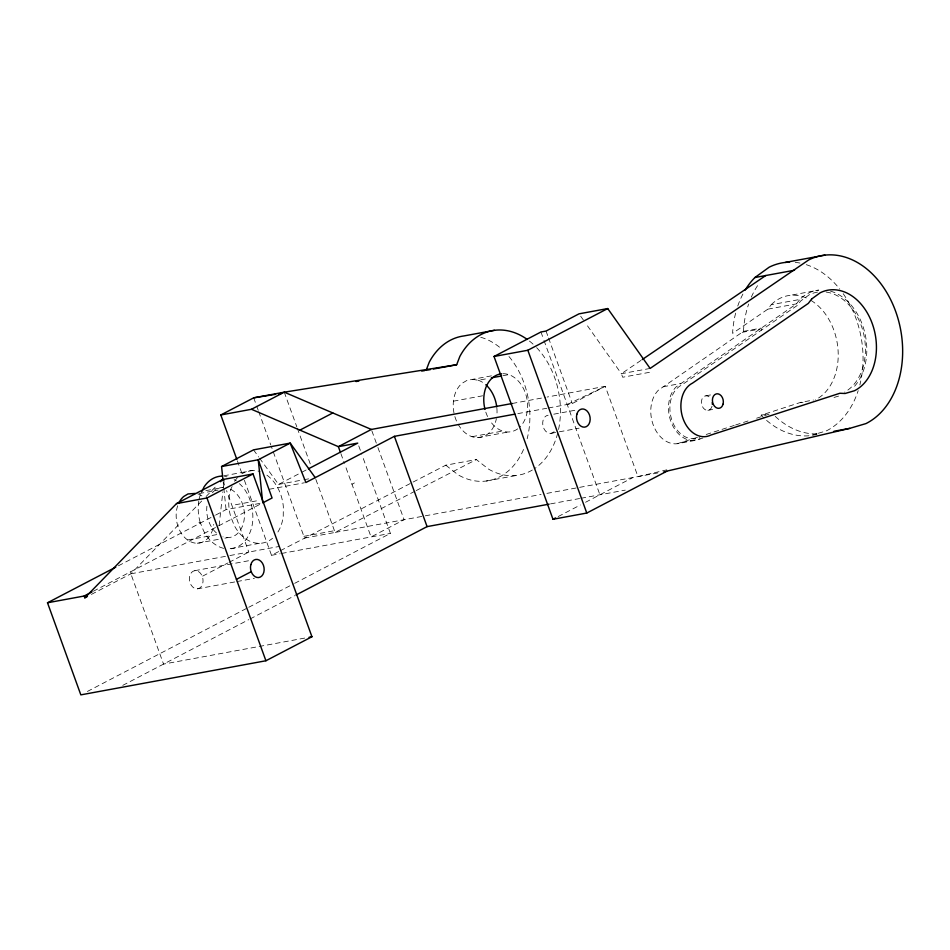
<?xml version="1.0" encoding="UTF-8"?>
<svg xmlns="http://www.w3.org/2000/svg" width="950" height="950" viewBox="0 0 950 950"><rect width="100%" height="100%" fill="white"/><g stroke="black" fill="none" stroke-linecap="round" stroke-linejoin="round"><path stroke-width="0.71" stroke-dasharray="4.75 3.56" d="M219.129 525.552L222.846 491.803M212.396 492.729A25.294 18.62 79.6 0 1 223.333 487.409L224.248 479.18M712.049 406.196L711.419 407.787A7.339 5.403 79.6 0 1 706.491 410.234L705.09 409.652A7.339 5.403 79.6 0 1 701.979 399.107A7.339 5.403 79.6 0 1 709.947 397.516M232.109 486.531L230.957 488.929A36.718 27.016 79.6 0 0 230.708 516.61L234.211 525.374A36.718 27.016 79.6 0 0 272.555 538.282M735.633 313.144A87.554 64.434 79.6 0 0 732.581 333.367L767.849 309.154L771.222 304.724L799.817 299.452A54.257 39.924 79.6 0 1 818.663 290.106L790.056 295.367M702.941 438.009L694.818 440.479A29.664 21.826 79.6 0 1 670.724 421.016A29.664 21.826 79.6 0 1 676.115 386.911L796.444 303.881L799.817 299.452M91.402 594.403L130.874 573.8L201.958 500.757M206.079 496.517L216.374 485.937M694.818 440.479L677.101 443.745A29.664 21.826 79.6 0 1 652.994 424.282A29.664 21.826 79.6 0 1 658.398 390.177L743.458 331.36L761.176 328.094L761.271 330.244M640.977 360.406L621.395 373.718L622.678 377.245L651.403 371.973M351.987 484.227L354.433 482.944M548.34 407.989L572.292 403.548L605.257 386.329L637.961 476.603L666.793 469.834M585.568 502.265L632.89 477.541M118.406 565.796L214.249 515.791M215.567 515.114L226.064 509.628L261.321 503.132M259.576 458.197L278.576 484.393L300.639 472.886M301.934 472.209L307.123 469.502M93.373 591.221L261.416 503.559M202.742 576.08L227.739 563.041M229.057 562.352L248.793 552.057L279.276 546.452M244.399 480.284L271.51 555.311L279.134 551.344M280.392 550.679L411.777 482.742M87.4 691.446L247.428 607.964M248.746 607.276L293.348 584.013M294.654 583.336L390.414 533.378L362.259 455.596M122.776 685.366L248.769 619.637M250.076 618.961L294.654 595.697M558.196 516.551L580.355 504.984M413.084 482.066L445.787 465.191L476.342 459.562L488.585 469.146A73.423 54.031 79.6 0 0 532.903 469.692M414.865 491.281L335.077 532.439L304.522 538.092L271.272 446.298M416.171 490.604L476.342 459.562M567.221 404.51L605.257 386.329L547.141 397.041M816.964 433.651L810.136 435.658A87.554 64.434 79.6 0 1 761.152 415.221L800.577 402.396L813.449 400.021M677.101 443.745L697.822 437.202M706.218 434.483L734.219 425.434M735.621 424.983L751.023 420.007M756.627 418.202L769.227 414.129M834.017 397.444L841.32 395.295M818.306 433.259L826.31 430.908A87.554 64.434 79.6 0 0 858.194 390.628M491.435 375.844L466.973 380.392L461.985 383.361A29.367 21.613 79.6 0 0 462.971 430.801A29.367 21.613 79.6 0 0 496.375 418.689M303.893 536.334L334.447 530.682L335.077 532.439L541.084 494.463M767.849 309.154L796.444 303.881M472.518 379.335L478.242 380.261L488.419 378.385M502.978 375.701L508.796 374.633M742.14 332.346L759.857 329.08M453.435 401.173L483.989 395.544M650.121 368.434L621.395 373.718L585.782 323.416M512.276 403.477L545.692 397.314M517.845 413.606L546.879 408.262M663.076 386.769L680.806 383.503M553.767 414.188L576.306 410.032M223.784 475.808L252.878 470.452M472.008 436.691L502.562 431.062M477.731 437.617L508.286 431.989M705.838 395.806L711.336 394.796M205.877 490.628L223.333 487.409M199.167 493.572L218.072 490.081M550.941 433.354L557.982 432.06M559.384 431.799L579.108 428.165M278.576 484.393L302.551 479.976M303.952 479.714L311.006 478.42M269.218 489.274L304.475 482.766M707.916 410.329L713.414 409.319M235.422 504.759L259.397 500.341M761.152 415.221L769.31 413.725M198.93 522.464L200.153 522.239L203.656 531.003A36.718 27.016 79.6 0 0 225.981 548.779M682.421 442.178L700.138 438.912M486.341 481.009L516.895 475.38M187.601 539.98L218.156 534.351A25.294 18.62 79.6 0 1 206.898 506.219M197.268 543.246L219.094 539.22M224.912 538.151L227.822 537.617M812.856 435.159L816.929 434.411M259.386 543.317L228.831 548.946A36.718 27.016 79.6 0 0 252.688 521.633C253.769 507.977 249.838 493.062 239.436 483.669M546.903 493.383L660.951 472.364M130.874 573.8L228.416 555.821M229.864 555.548L248.793 552.057L226.551 490.604M271.51 555.311L280.167 553.719M281.604 553.446L390.414 533.378M550.537 503.88L579.583 498.536M581.032 498.263L625.266 490.117M194.809 570.665L250.099 560.476M197.624 588.81A9.179 6.757 79.6 0 0 201.317 574.453A9.179 6.757 79.6 0 0 189.715 575.961A9.179 6.757 79.6 0 0 197.624 588.81L235.446 581.827M236.906 581.566L254.362 578.348M304.677 638.091L163.542 664.097L130.209 571.995M800.577 402.396L802.999 402.551M224.544 476.437L227.014 476.841M234.068 479.608L236.36 480.807M445.787 465.191L458.031 474.774A73.423 54.031 79.6 0 0 524.495 447.117M253.531 449.861L258.709 457.009M580.688 316.231L584.939 322.216M546.036 331.063L548.055 336.633M548.566 338.034L572.292 403.548M540.954 331.989L543.471 338.96M543.982 340.361L599.913 494.784M371.866 430.837L377.411 446.12M377.91 447.509L404.094 519.709L371.058 536.94L344.921 464.752M358.744 445.871L361.76 454.207M340.896 453.625L344.423 463.363M284.252 392.172L296.804 426.799M297.303 428.189L310.852 465.583M315.875 479.429L334.447 530.682M253.697 397.824L256.215 404.747M256.714 406.137L258.222 410.293M258.721 411.683L270.762 444.921M223.559 482.339L224.556 485.094M237.369 460.821L241.882 473.326M223.226 482.339L223.678 486.649M223.82 488.086L226.064 509.628M817.499 292.125A52.404 38.57 79.6 0 0 809.234 294.785L800.719 300.972L797.335 305.413L681.542 385.142A27.811 20.461 79.6 0 0 671.959 420.399A27.811 20.461 79.6 0 0 699.699 437.131M826.191 292.066A52.404 38.57 79.6 0 1 864.274 336.834A52.404 38.57 79.6 0 1 844.574 392.172M830.514 291.151A54.257 39.924 79.6 0 1 864.939 333.343A54.257 39.924 79.6 0 1 852.863 388.099M771.222 304.713A54.257 39.924 79.6 0 1 808.438 299.001M810.956 300.402A54.257 39.924 79.6 0 1 838.149 351.761A54.257 39.924 79.6 0 1 815.444 399.772M234.602 481.341A36.718 27.016 79.6 0 1 238.783 476.318M242.096 473.729A36.718 27.016 79.6 0 1 260.027 471.604M266.914 475.178A36.718 27.016 79.6 0 1 283.326 506.576L283.243 516.004A36.718 27.016 79.6 0 1 277.661 532.428M200.153 522.239A36.718 27.016 79.6 0 1 198.835 500.781M199.072 499.498A36.718 27.016 79.6 0 1 200.402 494.558M816.81 433.924A87.554 64.434 79.6 0 1 775.105 416.254M743.458 331.36A87.554 64.434 79.6 0 1 748.636 304.036M751.319 297.136A87.554 64.434 79.6 0 1 759.299 283.159M517.643 428.878A29.367 21.613 79.6 0 1 489.606 420.173M487.588 416.539A29.367 21.613 79.6 0 1 485.331 410.637M503.072 373.706A29.367 21.613 79.6 0 1 525.801 394.333A29.367 21.613 79.6 0 1 519.709 427.156M737.758 306.031A87.554 64.434 79.6 0 1 743.624 292.731M795.257 262.378A87.554 64.434 79.6 0 1 800.957 263.257M806.277 264.67A87.554 64.434 79.6 0 1 839.776 289.109M843.184 293.669A87.554 64.434 79.6 0 1 859.845 384.952M230.684 489.238A25.294 18.62 79.6 0 1 244.043 520.374A25.294 18.62 79.6 0 1 222.894 536.809M478.242 380.261A29.367 21.613 79.6 0 1 483.752 383.111M496.886 408.227A29.367 21.613 79.6 0 1 496.814 415.779M554.099 431.704A9.179 6.757 79.6 0 1 543.424 427.476A9.179 6.757 79.6 0 1 548.126 415.221M480.747 337.262A73.423 54.031 79.6 0 1 502.063 349.363M508.974 356.511A73.423 54.031 79.6 0 1 527.167 438.722M529.423 341.062A73.423 54.031 79.6 0 1 533.651 344.684M536.643 347.652A73.423 54.031 79.6 0 1 558.362 430.409M557.721 433.093A73.423 54.031 79.6 0 1 534.138 468.908M177.674 505.768A25.294 18.62 79.6 0 0 181.521 533.591A25.294 18.62 79.6 0 0 202.041 542.331L206.34 539.766A25.294 18.62 79.6 0 0 213.703 524.424M197.707 493.834A25.294 18.62 79.6 0 1 202.457 496.292"/><path stroke-width="1.43" d="M426.099 370.369L429.281 362.104A73.423 54.031 79.6 0 1 463.909 335.944L494.463 330.315M433.378 369.027L456.665 364.741L459.836 356.476A73.423 54.031 79.6 0 1 527.238 339.435M201.554 492.159L204.048 486.97A36.718 27.016 79.6 0 1 222.324 476.081M47.5 602.775L84.158 596.018L84.823 597.835L176.498 503.607L222.561 479.584L253.033 473.943L311.944 636.749L265.917 660.761L80.833 694.866L47.5 602.775L115.769 567.162M220.495 481.697L222.561 479.584M745.133 290.13A87.554 64.434 79.6 0 1 754.929 277.519L769.168 267.188A87.554 64.434 79.6 0 1 789.545 262.152M666.686 471.307L586.779 513.048L552.983 519.27L494.024 356.476L540.954 331.989L546.036 331.063L579.001 313.844L607.727 308.56L650.121 368.434L808.759 259.896A87.554 64.434 79.6 0 1 896.087 312.598A87.554 64.434 79.6 0 1 865.913 423.605L849.727 428.367L663.812 471.841M642.2 359.575L765.807 275.512M236.859 459.432L220.804 414.972L253.697 397.824L284.252 392.172L456.665 364.741M220.804 414.972L251.477 409.284L284.252 392.172L371.367 429.447L512.276 403.477M223.072 480.902L221.576 466.533L253.531 449.861L290.201 443.104L315.234 477.636M299.903 430.124L332.809 412.953M176.498 503.607L206.958 497.978L253.033 473.943M371.367 429.447L338.366 446.666L251.477 409.284M494.024 356.476L527.832 350.253L607.727 308.56M308.418 468.825L357.734 443.104L338.366 446.666L340.385 452.236M84.158 596.018L92.055 591.898M262.734 502.871L272.08 498.002L258.246 459.776L221.576 466.533M84.823 597.835L87.448 596.457M514.936 414.141L394.392 436.335L305.888 482.517L290.201 443.104L258.246 459.776L262.58 501.434M236.443 579.369L251.216 571.663M295.973 595.021L427.084 526.621L549.076 504.153M552.983 519.27L555.584 517.916M785.341 262.426L824.944 255.134M754.929 277.519L794.533 270.228M427.559 370.096L430.469 369.562M491.34 377.851L501.517 375.974M833.934 431.276L849.727 428.367M309.035 637.284L311.944 636.749M253.697 397.824L275.619 394.333M278.54 393.87L281.461 393.407M355.977 381.544L358.898 381.069M421.717 371.07L424.638 370.607M195.249 493.43L188.005 493.952L183.718 496.506A25.294 18.62 79.6 0 0 178.79 503.025M527.832 350.253L586.779 513.048M394.392 436.335L427.084 526.621M206.958 497.978L265.917 660.761M712.251 402.479A7.339 5.403 79.6 0 1 712.346 404.379M484.999 409.402A29.367 21.613 79.6 0 1 501.659 373.777M485.806 384.75A29.367 21.613 79.6 0 1 496.743 406.968M723.057 404.166L722.416 405.769A7.339 5.403 79.6 0 1 717.488 408.203L716.086 407.621A7.339 5.403 79.6 0 1 712.702 397.919A7.339 5.403 79.6 0 1 719.661 394.464A7.339 5.403 79.6 0 1 723.057 404.166M811.716 298.941L808.331 303.382L692.55 383.111A27.811 20.461 79.6 0 0 682.967 418.368A27.811 20.461 79.6 0 0 710.695 435.112L839.895 393.264L845.096 393.49L854.442 390.747A52.404 38.57 79.6 0 0 872.504 324.294A52.404 38.57 79.6 0 0 820.23 292.754L811.716 298.941M576.828 414.283A9.179 6.757 79.6 0 0 584.737 427.132A9.179 6.757 79.6 0 0 588.442 412.775A9.179 6.757 79.6 0 0 576.828 414.283M250.824 564.692A9.179 6.757 79.6 0 0 258.733 577.541A9.179 6.757 79.6 0 0 262.426 563.184A9.179 6.757 79.6 0 0 250.824 564.692"/></g></svg>
